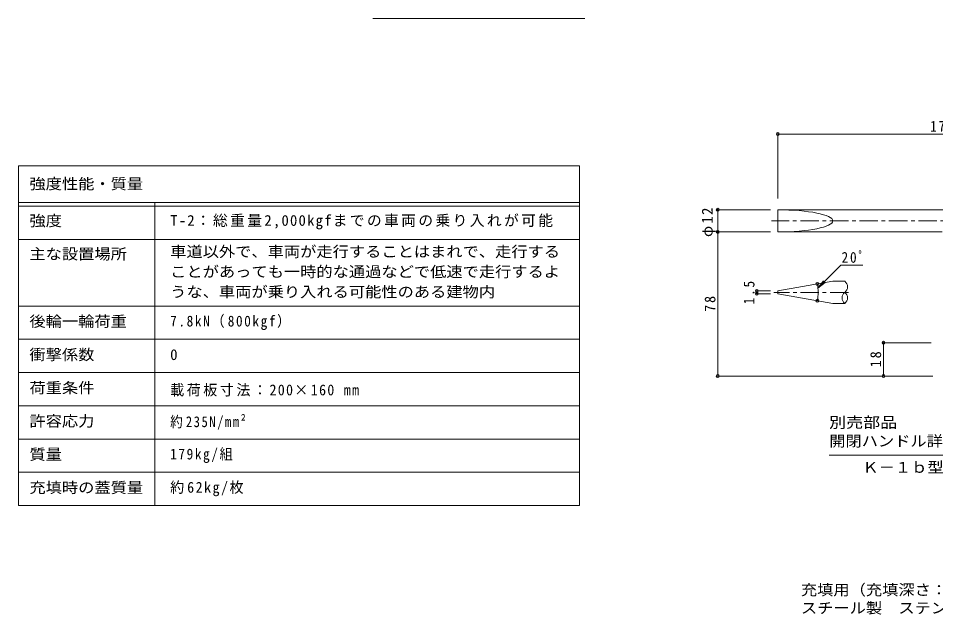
# Model space of a CAD drawing. Units: millimetres on the paper, enlarged 10 times, with parts at other scales. Extents: x -2620 to 2776, y -1962 to 1690.
# Drawn here: x -2620 to -135, y -1962 to -348 of the extents above; entities that cross this region are included whole.
import ezdxf
from ezdxf.enums import TextEntityAlignment as Align

# ---------------------------------------------------------------- set-up
doc = ezdxf.new("R2010")
doc.units = ezdxf.units.MM
doc.header["$LTSCALE"] = 10
doc.header["$PDMODE"] = 32
doc.header["$PDSIZE"] = 8
doc.linetypes.add('CHAIN1', pattern=[8, 5, -1, 1, -1])
for name, color, linetype, lineweight in [('0-4_その他', 7, 'Continuous', 9), ('D-5', 7, 'Continuous', 9), ('D-F', 7, 'Continuous', 9), ('F-5_F-5ﾚｲﾔ', 7, 'Continuous', 9), ('F-F_F-Fﾚｲﾔ', 2, 'Continuous', 9)]:
    doc.layers.add(name, color=color, linetype=linetype, lineweight=lineweight)
doc.styles.add('ＭＳ ゴシック', font='')
doc.styles.get('ＭＳ ゴシック').set_extended_font_data('MS Gothic')

msp = doc.modelspace()

# ---------------------------------------------------------------- linework, layer by layer
at = {"layer": '0-4_その他'}
msp.add_line((-1085.25, -347.84), (-1660.25, -347.84), dxfattribs=at)
at = {"layer": 'D-5', "color": 3, "linetype": 'CHAIN1'}
for p, q in [((348.35, -896.12), (-580.1, -896.12)), ((-371.27, -1089.66), (-573.69, -1089.66))]:
    msp.add_line(p, q, dxfattribs=at)
at = {"layer": 'D-5', "color": 3}
for p, q in [((-381.27, -1059.66), (-413.74, -1059.66)), ((-562.61, -1085.91), (-562.61, -1093.41)), ((-413.74, -1119.66), (-381.27, -1119.66))]:
    msp.add_line(p, q, dxfattribs=at)
at = {"layer": 'D-5'}
msp.add_line((-423.48, -1530.64), (246.52, -1530.64), dxfattribs=at)
at = {"layer": 'D-5', "color": 3}
msp.add_lwpolyline([(262.39, -866.12), (-562.61, -866.12), (-562.61, -926.12), (-117.61, -926.12)], dxfattribs=at)
for centre, start, end in [((-392.52, -1074.66), 306.87005, 53.12995), ((-370.01, -1104.66), 126.87005, 233.12995), ((-392.52, -1104.66), 306.87005, 53.12995)]:
    msp.add_arc(centre, 18.75, start, end, dxfattribs=at)
msp.add_ellipse((-562.61, -896.12), major_axis=(148.87, 0), ratio=0.201518, start_param=4.712389, end_param=7.8539816, dxfattribs=at)
at = {"layer": 'D-F'}
for p, q in [((-562.61, -658.01), (-562.61, -835.36)), ((-562.61, -661.01), (327.39, -661.01)), ((-728.31, -866.12), (-582.24, -866.12)), ((-725.31, -866.12), (-725.31, -1316.12)), ((-728.31, -926.12), (-582.24, -926.12)), ((-392.07, -1016), (-332.72, -1016)), ((-453.95, -1077.88), (-434.11, -1062.66)), ((-622.58, -1085.91), (-582.61, -1085.91)), ((-619.58, -1093.41), (-619.58, -1085.91)), ((-622.58, -1093.41), (-582.61, -1093.41)), ((-279.41, -1226.12), (-147.61, -1226.12)), ((-276.41, -1316.12), (-276.41, -1226.12)), ((-728.31, -1316.12), (-142.61, -1316.12))]:
    msp.add_line(p, q, dxfattribs=at)
at = {"layer": 'D-F', "color": 3}
for p, q in [((-562.61, -1085.91), (-413.74, -1059.66)), ((-562.61, -1093.41), (-413.74, -1119.66))]:
    msp.add_line(p, q, dxfattribs=at)
at = {"layer": 'D-F'}
msp.add_lwpolyline([(-392.07, -1016), (-453.95, -1077.88), (-438.73, -1058.04)], dxfattribs=at)
msp.add_arc((-583.88, -1089.66), 130.46, 350, 10, dxfattribs=at)
for p in [(-562.61, -661.01), (-725.31, -866.12), (-725.31, -926.12), (-455.4, -1067.01), (-619.58, -1085.91), (-619.58, -1093.41), (-455.4, -1112.32), (-276.41, -1226.12), (-725.31, -1316.12), (-276.41, -1316.12)]:
    msp.add_point(p, dxfattribs=at)
at = {"layer": 'F-5_F-5ﾚｲﾔ'}
for p, q in [((-1100.11, -746.68), (-1100.11, -1666.68)), ((-2620.11, -946.68), (-1100.11, -946.68)), ((-2620.11, -1126.68), (-1100.11, -1126.68))]:
    msp.add_line(p, q, dxfattribs=at)
at = {"layer": 'F-F_F-Fﾚｲﾔ', "color": 7}
for p, q in [((-2620.11, -746.68), (-1100.11, -746.68)), ((-2620.11, -746.68), (-2620.11, -1666.68)), ((-2620.11, -846.68), (-1100.11, -846.68)), ((-2620.11, -856.68), (-1100.11, -856.68)), ((-2250.11, -846.68), (-2250.11, -1666.68)), ((-2620.11, -946.68), (-1100.11, -946.68)), ((-2620.11, -1126.68), (-1100.11, -1126.68)), ((-2620.11, -1216.68), (-1100.11, -1216.68)), ((-2620.11, -1306.68), (-1100.11, -1306.68)), ((-1100.11, -1396.68), (-2620.11, -1396.68)), ((-1100.11, -1486.68), (-2620.11, -1486.68)), ((-1100.11, -1576.68), (-2620.11, -1576.68)), ((-1100.11, -1666.68), (-2620.11, -1666.68))]:
    msp.add_line(p, q, dxfattribs=at)

# ---------------------------------------------------------------- texts
at = {"layer": 'D-5', "color": 2, "style": 'ＭＳ ゴシック'}
for s, width, p in [('別売部品', 1.15, (-423.48, -1465.14)), ('開閉ハンドル詳細図\u3000Ｓ＝１：２', 1.1, (-423.48, -1515.64)), ('Ｋ－１ｂ型（４本／組）', 1.1, (-333.48, -1586.86))]:
    msp.add_text(s, height=29.33, dxfattribs=dict(at, width=width)).set_placement(p, align=Align.BOTTOM_LEFT)
at = {"layer": 'D-F', "color": 2, "char_height": 29.33, "attachment_point": 7, "style": 'ＭＳ ゴシック'}
for s, insert in [('\\T1.27;\\W0.9;178', (-150.11, -655.01)), ('\\T1.27;\\W0.9;20ﾟ', (-389.97, -1009.98))]:
    msp.add_mtext(s, dxfattribs=dict(at, insert=insert))
at = {"layer": 'D-F', "color": 2, "char_height": 29.33, "attachment_point": 7, "rotation": 90, "style": 'ＭＳ ゴシック'}
for s, insert in [('\\T1.19;φ12', (-731.31, -939.87)), ('\\T1.27;\\W0.9;1.5', (-625.58, -1122.16)), ('\\T1.27;\\W0.95;78', (-731.31, -1142.37)), ('\\T1.27;\\W0.95;18', (-282.41, -1292.37))]:
    msp.add_mtext(s, dxfattribs=dict(at, insert=insert))
at = {"layer": 'F-5_F-5ﾚｲﾔ', "color": 2, "style": 'ＭＳ ゴシック', "width": 1.1}
for s, p in [('充填用（充填深さ：３０ｍｍ）\u3000屋内用\u3000二重蓋\u3000密閉形（防水・防臭形）', (-500.11, -1918.5)), ('スチール製\u3000ステンレス目地\u3000マシンハッチ\u3000Ｗ－２Ｅ－７５０×１６００', (-500.11, -1967.71))]:
    msp.add_text(s, height=29.33, dxfattribs=at).set_placement(p, align=Align.BOTTOM_LEFT)
at = {"layer": 'F-F_F-Fﾚｲﾔ', "style": 'ＭＳ ゴシック', "width": 1.1}
for s, p in [('強度性能・質量', (-2590.11, -819.24)), ('強度', (-2590.11, -919.18)), ('主な設置場所', (-2590.11, -1009.18)), ('車道以外で、車両が走行することはまれで、走行する', (-2208.77, -1002.75)), ('ことがあっても一時的な通過などで低速で走行するよ', (-2208.77, -1057.23)), ('うな、車両が乗り入れる可能性のある建物内', (-2208.77, -1111.71)), ('後輪一輪荷重', (-2590.11, -1191.68)), ('衝撃係数', (-2590.11, -1281.68)), ('荷重条件', (-2590.11, -1371.68)), ('許容応力', (-2590.11, -1461.68)), ('質量', (-2590.11, -1551.68)), ('充填時の蓋質量', (-2590.11, -1641.68))]:
    msp.add_text(s, height=29.33, dxfattribs=at).set_placement(p, align=Align.BOTTOM_LEFT)
at = {"layer": 'F-F_F-Fﾚｲﾔ', "style": 'ＭＳ ゴシック'}
msp.add_text('0', height=29.33, dxfattribs=at).set_placement((-2208.77, -1281.68), align=Align.BOTTOM_LEFT)
at = {"layer": 'F-F_F-Fﾚｲﾔ', "char_height": 29.33, "attachment_point": 7, "style": 'ＭＳ ゴシック'}
for s, insert in [('\\T1.16;T-2：総重量2,000kgfまでの車両の乗り入れが可能', (-2208.77, -919.18)), ('\\T1.24;\\W0.9;7.8kN（800kgf）', (-2208.77, -1191.68)), ('\\T1.18;\\W0.95;載荷板寸法：200×160\\~mm', (-2208.77, -1371.68)), ('\\T1.25;\\W0.85;約235N/mm²', (-2208.77, -1461.68)), ('\\T1.24;\\W0.9;179kg/組', (-2208.77, -1551.68)), ('\\T1.21;\\W0.95;約62kg/枚', (-2208.77, -1641.68))]:
    msp.add_mtext(s, dxfattribs=dict(at, insert=insert))

doc.saveas('drawing.dxf')
